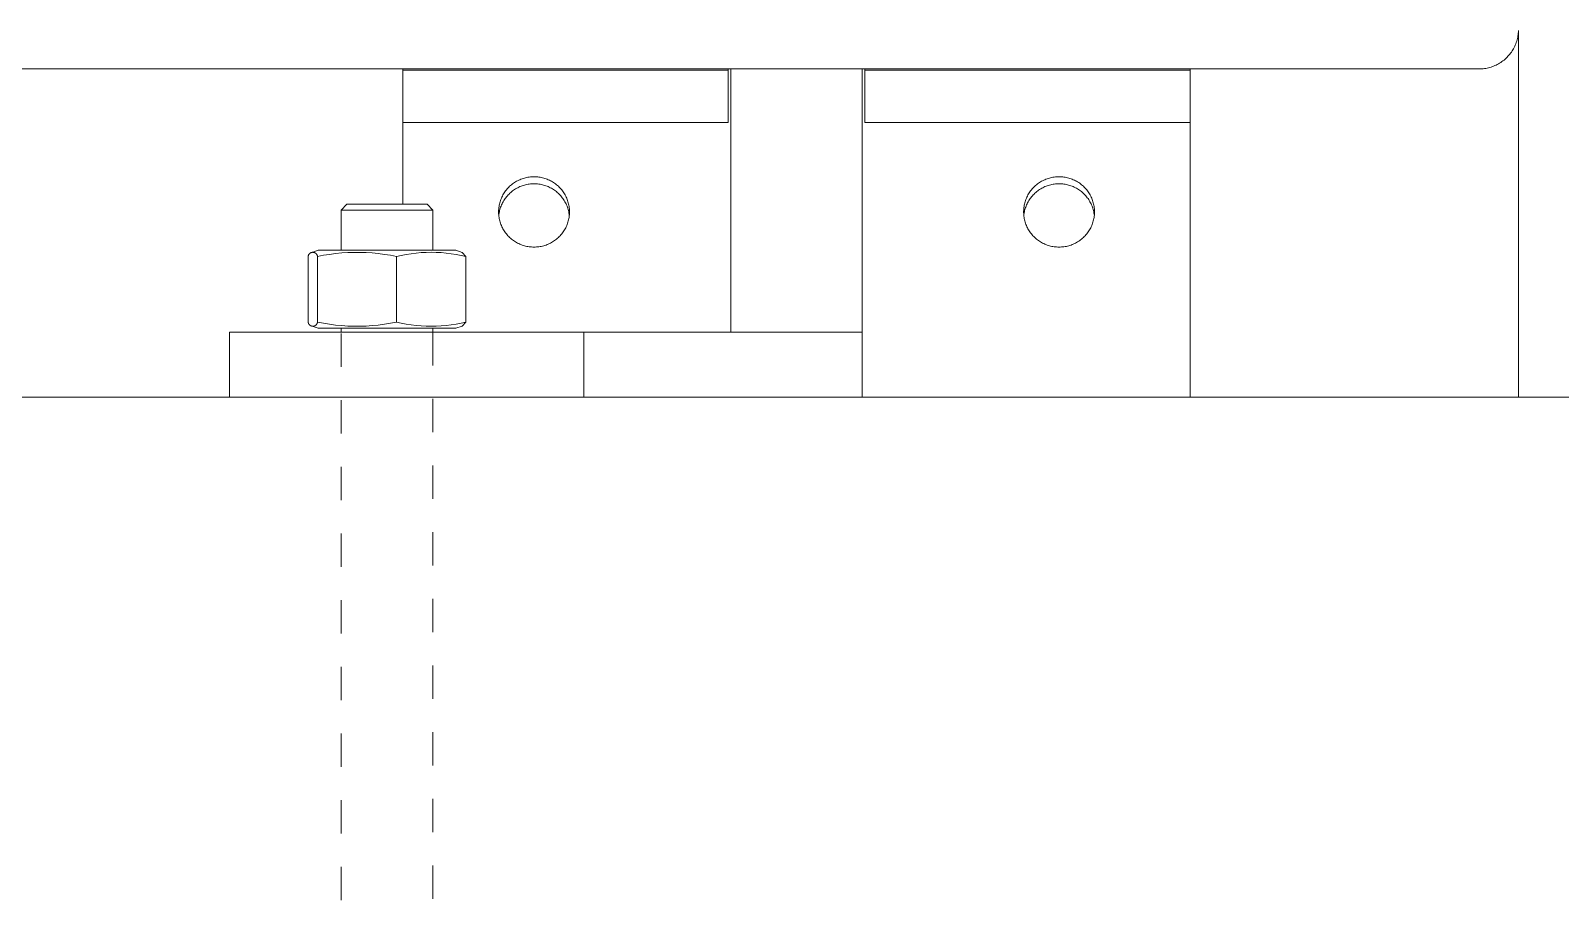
# Model space of a CAD drawing. Header units: inches. Extents: x -12 to 176, y -4 to 123.
# Drawn here: x 67.264 to 71.852, y 85.128 to 87.776 of the extents above; entities that cross this region are included whole.
import ezdxf

# ---------------------------------------------------------------- set-up
doc = ezdxf.new("R2010")
doc.units = ezdxf.units.IN
doc.linetypes.add('HIDDEN', pattern=[1.905, 1.27, -0.635])
doc.layers.add('ZANO_R', color=7, linetype='Continuous', lineweight=0)
doc.layers.add('ZANO_R_przerywana', color=250, linetype='HIDDEN', lineweight=0)

msp = doc.modelspace()

# ---------------------------------------------------------------- linework, layer by layer
at = {"layer": 'ZANO_R'}
for p, q in [((71.71841, 87.73635), (71.71688, 87.7326)), ((71.71981, 87.74015), (71.71841, 87.73635)), ((71.72108, 87.74401), (71.71981, 87.74015)), ((71.72221, 87.7479), (71.72108, 87.74401)), ((71.72321, 87.75182), (71.72221, 87.7479)), ((71.72408, 87.75578), (71.72321, 87.75182)), ((71.72481, 87.75977), (71.72408, 87.75578)), ((71.7254, 87.76378), (71.72481, 87.75977)), ((71.72585, 87.76781), (71.7254, 87.76378)), ((71.72617, 87.77185), (71.72585, 87.76781)), ((71.72635, 87.7759), (71.72617, 87.77185)), ((71.72635, 87.7759), (71.72639, 87.77279)), ((71.72639, 87.77279), (71.72639, 86.67624)), ((71.68622, 87.69027), (71.68313, 87.68765)), ((71.68922, 87.693), (71.68622, 87.69027)), ((71.69213, 87.69583), (71.68922, 87.693)), ((71.69493, 87.69876), (71.69213, 87.69583)), ((71.69763, 87.70178), (71.69493, 87.69876)), ((71.70023, 87.70489), (71.69763, 87.70178)), ((71.70272, 87.70809), (71.70023, 87.70489)), ((71.7051, 87.71137), (71.70272, 87.70809)), ((71.70736, 87.71473), (71.7051, 87.71137)), ((71.70951, 87.71817), (71.70736, 87.71473)), ((71.71154, 87.72168), (71.70951, 87.71817)), ((71.71344, 87.72526), (71.71154, 87.72168)), ((71.71523, 87.7289), (71.71344, 87.72526)), ((71.71688, 87.7326), (71.71523, 87.7289)), ((71.60828, 87.6609), (0.97829, 87.6609)), ((68.37993, 87.6609), (68.37993, 87.65768)), ((68.37993, 87.65768), (68.37993, 87.50034)), ((69.35631, 87.65768), (68.37993, 87.65768)), ((69.35631, 87.6609), (69.35631, 87.65768)), ((69.35631, 87.65768), (69.35631, 87.50034)), ((69.36418, 87.54515), (69.36418, 87.6609)), ((69.75788, 87.54515), (69.75788, 87.6609)), ((69.76576, 87.65768), (69.76576, 87.6609)), ((70.74213, 87.65768), (69.76576, 87.65768)), ((69.76576, 87.50034), (69.76576, 87.65768)), ((70.74213, 87.65768), (70.74213, 87.6609)), ((70.74213, 87.50034), (70.74213, 87.65768)), ((71.61233, 87.66097), (71.60828, 87.6609)), ((71.61638, 87.66118), (71.61233, 87.66097)), ((71.62042, 87.66153), (71.61638, 87.66118)), ((71.62444, 87.66201), (71.62042, 87.66153)), ((71.62845, 87.66264), (71.62444, 87.66201)), ((71.63243, 87.6634), (71.62845, 87.66264)), ((71.63638, 87.66429), (71.63243, 87.6634)), ((71.6403, 87.66533), (71.63638, 87.66429)), ((71.64418, 87.66649), (71.6403, 87.66533)), ((71.64802, 87.66779), (71.64418, 87.66649)), ((71.65181, 87.66922), (71.64802, 87.66779)), ((71.65556, 87.67078), (71.65181, 87.66922)), ((71.65924, 87.67246), (71.65556, 87.67078)), ((71.66287, 87.67428), (71.65924, 87.67246)), ((71.66643, 87.67621), (71.66287, 87.67428)), ((71.66992, 87.67827), (71.66643, 87.67621)), ((71.67334, 87.68044), (71.66992, 87.67827)), ((71.67669, 87.68273), (71.67334, 87.68044)), ((71.67995, 87.68514), (71.67669, 87.68273)), ((71.68313, 87.68765), (71.67995, 87.68514)), ((69.36418, 86.87097), (69.36418, 87.54515)), ((69.75788, 86.87097), (69.75788, 87.54515)), ((69.35631, 87.50034), (68.37993, 87.50034)), ((68.37993, 87.50034), (68.37993, 87.25483)), ((70.74213, 87.50034), (69.76576, 87.50034)), ((70.74213, 86.67624), (70.74213, 87.50034)), ((68.71483, 87.32002), (68.71793, 87.32198)), ((68.71793, 87.32198), (68.72108, 87.32382)), ((68.72108, 87.32382), (68.7243, 87.32556)), ((68.7243, 87.32556), (68.72758, 87.32718)), ((68.72758, 87.32718), (68.73091, 87.32869)), ((68.73091, 87.32869), (68.7343, 87.33008)), ((68.7343, 87.33008), (68.73772, 87.33136)), ((68.73772, 87.33136), (68.7412, 87.33251)), ((68.7412, 87.33251), (68.7447, 87.33354)), ((68.7447, 87.33354), (68.74825, 87.33445)), ((68.74825, 87.33445), (68.75182, 87.33524)), ((68.75182, 87.33524), (68.75542, 87.3359)), ((68.75542, 87.3359), (68.75903, 87.33644)), ((68.75903, 87.33644), (68.76267, 87.33685)), ((68.76267, 87.33685), (68.76632, 87.33714)), ((68.76632, 87.33714), (68.76997, 87.33729)), ((68.76997, 87.33729), (68.77363, 87.33732)), ((68.77363, 87.33732), (68.77729, 87.33729)), ((68.77729, 87.33729), (68.78094, 87.33714)), ((68.78094, 87.33714), (68.78459, 87.33685)), ((68.78459, 87.33685), (68.78822, 87.33644)), ((68.78822, 87.33644), (68.79184, 87.3359)), ((68.79184, 87.3359), (68.79544, 87.33524)), ((68.79544, 87.33524), (68.79901, 87.33445)), ((68.79901, 87.33445), (68.80255, 87.33354)), ((68.80255, 87.33354), (68.80606, 87.33251)), ((68.80606, 87.33251), (68.80953, 87.33136)), ((68.80953, 87.33136), (68.81296, 87.33008)), ((68.81296, 87.33008), (68.81634, 87.32869)), ((68.81634, 87.32869), (68.81968, 87.32718)), ((68.81968, 87.32718), (68.82295, 87.32556)), ((68.82295, 87.32556), (68.82617, 87.32382)), ((68.82617, 87.32382), (68.82933, 87.32198)), ((68.82933, 87.32198), (68.83242, 87.32002)), ((70.28964, 87.32002), (70.29273, 87.32198)), ((70.29273, 87.32198), (70.29589, 87.32382)), ((70.29589, 87.32382), (70.29911, 87.32556)), ((70.29911, 87.32556), (70.30238, 87.32718)), ((70.30238, 87.32718), (70.30572, 87.32869)), ((70.30572, 87.32869), (70.3091, 87.33008)), ((70.3091, 87.33008), (70.31253, 87.33136)), ((70.31253, 87.33136), (70.316, 87.33251)), ((70.316, 87.33251), (70.31951, 87.33354)), ((70.31951, 87.33354), (70.32305, 87.33445)), ((70.32305, 87.33445), (70.32662, 87.33524)), ((70.32662, 87.33524), (70.33022, 87.3359)), ((70.33022, 87.3359), (70.33384, 87.33644)), ((70.33384, 87.33644), (70.33747, 87.33685)), ((70.33747, 87.33685), (70.34112, 87.33714)), ((70.34112, 87.33714), (70.34478, 87.33729)), ((70.34478, 87.33729), (70.34843, 87.33732)), ((70.34843, 87.33732), (70.35209, 87.33729)), ((70.35209, 87.33729), (70.35574, 87.33714)), ((70.35574, 87.33714), (70.35939, 87.33685)), ((70.35939, 87.33685), (70.36303, 87.33644)), ((70.36303, 87.33644), (70.36664, 87.3359)), ((70.36664, 87.3359), (70.37024, 87.33524)), ((70.37024, 87.33524), (70.37381, 87.33445)), ((70.37381, 87.33445), (70.37736, 87.33354)), ((70.37736, 87.33354), (70.38087, 87.33251)), ((70.38087, 87.33251), (70.38434, 87.33136)), ((70.38434, 87.33136), (70.38777, 87.33008)), ((70.38777, 87.33008), (70.39115, 87.32869)), ((70.39115, 87.32869), (70.39448, 87.32718)), ((70.39448, 87.32718), (70.39776, 87.32556)), ((70.39776, 87.32556), (70.40098, 87.32382)), ((70.40098, 87.32382), (70.40414, 87.32198)), ((70.40414, 87.32198), (70.40723, 87.32002)), ((68.67562, 87.27293), (68.6771, 87.27627)), ((68.6771, 87.27627), (68.67869, 87.27956)), ((68.67869, 87.27956), (68.6804, 87.2828)), ((68.6804, 87.2828), (68.68222, 87.28597)), ((68.68222, 87.28597), (68.68415, 87.28908)), ((68.68415, 87.28908), (68.68618, 87.29212)), ((68.68618, 87.29212), (68.68832, 87.29508)), ((68.68832, 87.29508), (68.69057, 87.29797)), ((68.69123, 87.27753), (68.68898, 87.27469)), ((68.69057, 87.29797), (68.69291, 87.30078)), ((68.69357, 87.28029), (68.69123, 87.27753)), ((68.69291, 87.30078), (68.69534, 87.30351)), ((68.696, 87.28297), (68.69357, 87.28029)), ((68.69534, 87.30351), (68.69787, 87.30615)), ((68.69853, 87.28557), (68.696, 87.28297)), ((68.69787, 87.30615), (68.70049, 87.30871)), ((68.70114, 87.28808), (68.69853, 87.28557)), ((68.70049, 87.30871), (68.7032, 87.31117)), ((68.70384, 87.2905), (68.70114, 87.28808)), ((68.7032, 87.31117), (68.70599, 87.31353)), ((68.70661, 87.29282), (68.70384, 87.2905)), ((68.70599, 87.31353), (68.70886, 87.3158)), ((68.70947, 87.29505), (68.70661, 87.29282)), ((68.70886, 87.3158), (68.71181, 87.31796)), ((68.7124, 87.29718), (68.70947, 87.29505)), ((68.71181, 87.31796), (68.71483, 87.32002)), ((68.7154, 87.29921), (68.7124, 87.29718)), ((68.71847, 87.30113), (68.7154, 87.29921)), ((68.7216, 87.30295), (68.71847, 87.30113)), ((68.72479, 87.30466), (68.7216, 87.30295)), ((68.72804, 87.30626), (68.72479, 87.30466)), ((68.73134, 87.30775), (68.72804, 87.30626)), ((68.73469, 87.30913), (68.73134, 87.30775)), ((68.73809, 87.31039), (68.73469, 87.30913)), ((68.74152, 87.31153), (68.73809, 87.31039)), ((68.745, 87.31255), (68.74152, 87.31153)), ((68.7485, 87.31346), (68.745, 87.31255)), ((68.75204, 87.31424), (68.7485, 87.31346)), ((68.7556, 87.31491), (68.75204, 87.31424)), ((68.75918, 87.31545), (68.7556, 87.31491)), ((68.76278, 87.31587), (68.75918, 87.31545)), ((68.76639, 87.31616), (68.76278, 87.31587)), ((68.77001, 87.31633), (68.76639, 87.31616)), ((68.77363, 87.31638), (68.77001, 87.31633)), ((68.77725, 87.31633), (68.77363, 87.31638)), ((68.78087, 87.31616), (68.77725, 87.31633)), ((68.78448, 87.31587), (68.78087, 87.31616)), ((68.78807, 87.31545), (68.78448, 87.31587)), ((68.79166, 87.31491), (68.78807, 87.31545)), ((68.79522, 87.31424), (68.79166, 87.31491)), ((68.79875, 87.31346), (68.79522, 87.31424)), ((68.80226, 87.31255), (68.79875, 87.31346)), ((68.80573, 87.31153), (68.80226, 87.31255)), ((68.80917, 87.31039), (68.80573, 87.31153)), ((68.81256, 87.30913), (68.80917, 87.31039)), ((68.81592, 87.30775), (68.81256, 87.30913)), ((68.81922, 87.30626), (68.81592, 87.30775)), ((68.82247, 87.30466), (68.81922, 87.30626)), ((68.82566, 87.30295), (68.82247, 87.30466)), ((68.82879, 87.30113), (68.82566, 87.30295)), ((68.83186, 87.29921), (68.82879, 87.30113)), ((68.83486, 87.29718), (68.83186, 87.29921)), ((68.83242, 87.32002), (68.83544, 87.31796)), ((68.83779, 87.29505), (68.83486, 87.29718)), ((68.83544, 87.31796), (68.83839, 87.3158)), ((68.84064, 87.29282), (68.83779, 87.29505)), ((68.83839, 87.3158), (68.84126, 87.31353)), ((68.84342, 87.2905), (68.84064, 87.29282)), ((68.84126, 87.31353), (68.84405, 87.31117)), ((68.84612, 87.28808), (68.84342, 87.2905)), ((68.84405, 87.31117), (68.84676, 87.30871)), ((68.84873, 87.28557), (68.84612, 87.28808)), ((68.84676, 87.30871), (68.84938, 87.30615)), ((68.85125, 87.28297), (68.84873, 87.28557)), ((68.84938, 87.30615), (68.85191, 87.30351)), ((68.85369, 87.28029), (68.85125, 87.28297)), ((68.85191, 87.30351), (68.85435, 87.30078)), ((68.85603, 87.27753), (68.85369, 87.28029)), ((68.85435, 87.30078), (68.85669, 87.29797)), ((68.85827, 87.27469), (68.85603, 87.27753)), ((68.85669, 87.29797), (68.85893, 87.29508)), ((68.85893, 87.29508), (68.86107, 87.29212)), ((68.86107, 87.29212), (68.86311, 87.28908)), ((68.86311, 87.28908), (68.86504, 87.28597)), ((68.86504, 87.28597), (68.86686, 87.2828)), ((68.86686, 87.2828), (68.86856, 87.27956)), ((68.86856, 87.27956), (68.87016, 87.27627)), ((68.87016, 87.27627), (68.87164, 87.27293)), ((70.25042, 87.27293), (70.2519, 87.27627)), ((70.2519, 87.27627), (70.2535, 87.27956)), ((70.2535, 87.27956), (70.2552, 87.2828)), ((70.2552, 87.2828), (70.25702, 87.28597)), ((70.25702, 87.28597), (70.25895, 87.28908)), ((70.25895, 87.28908), (70.26099, 87.29212)), ((70.26099, 87.29212), (70.26313, 87.29508)), ((70.26313, 87.29508), (70.26537, 87.29797)), ((70.26603, 87.27753), (70.26379, 87.27469)), ((70.26537, 87.29797), (70.26771, 87.30078)), ((70.26837, 87.28029), (70.26603, 87.27753)), ((70.26771, 87.30078), (70.27015, 87.30351)), ((70.27081, 87.28297), (70.26837, 87.28029)), ((70.27015, 87.30351), (70.27268, 87.30615)), ((70.27333, 87.28557), (70.27081, 87.28297)), ((70.27268, 87.30615), (70.2753, 87.30871)), ((70.27594, 87.28808), (70.27333, 87.28557)), ((70.2753, 87.30871), (70.27801, 87.31117)), ((70.27864, 87.2905), (70.27594, 87.28808)), ((70.27801, 87.31117), (70.2808, 87.31353)), ((70.28142, 87.29282), (70.27864, 87.2905)), ((70.2808, 87.31353), (70.28367, 87.3158)), ((70.28427, 87.29505), (70.28142, 87.29282)), ((70.28367, 87.3158), (70.28662, 87.31796)), ((70.2872, 87.29718), (70.28427, 87.29505)), ((70.28662, 87.31796), (70.28964, 87.32002)), ((70.2902, 87.29921), (70.2872, 87.29718)), ((70.29327, 87.30113), (70.2902, 87.29921)), ((70.2964, 87.30295), (70.29327, 87.30113)), ((70.29959, 87.30466), (70.2964, 87.30295)), ((70.30284, 87.30626), (70.29959, 87.30466)), ((70.30615, 87.30775), (70.30284, 87.30626)), ((70.3095, 87.30913), (70.30615, 87.30775)), ((70.31289, 87.31039), (70.3095, 87.30913)), ((70.31633, 87.31153), (70.31289, 87.31039)), ((70.3198, 87.31255), (70.31633, 87.31153)), ((70.32331, 87.31346), (70.3198, 87.31255)), ((70.32685, 87.31424), (70.32331, 87.31346)), ((70.33041, 87.31491), (70.32685, 87.31424)), ((70.33399, 87.31545), (70.33041, 87.31491)), ((70.33758, 87.31587), (70.33399, 87.31545)), ((70.34119, 87.31616), (70.33758, 87.31587)), ((70.34481, 87.31633), (70.34119, 87.31616)), ((70.34843, 87.31638), (70.34481, 87.31633)), ((70.35205, 87.31633), (70.34843, 87.31638)), ((70.35567, 87.31616), (70.35205, 87.31633)), ((70.35928, 87.31587), (70.35567, 87.31616)), ((70.36288, 87.31545), (70.35928, 87.31587)), ((70.36646, 87.31491), (70.36288, 87.31545)), ((70.37002, 87.31424), (70.36646, 87.31491)), ((70.37356, 87.31346), (70.37002, 87.31424)), ((70.37706, 87.31255), (70.37356, 87.31346)), ((70.38054, 87.31153), (70.37706, 87.31255)), ((70.38397, 87.31039), (70.38054, 87.31153)), ((70.38737, 87.30913), (70.38397, 87.31039)), ((70.39072, 87.30775), (70.38737, 87.30913)), ((70.39402, 87.30626), (70.39072, 87.30775)), ((70.39727, 87.30466), (70.39402, 87.30626)), ((70.40046, 87.30295), (70.39727, 87.30466)), ((70.40359, 87.30113), (70.40046, 87.30295)), ((70.40666, 87.29921), (70.40359, 87.30113)), ((70.40966, 87.29718), (70.40666, 87.29921)), ((70.40723, 87.32002), (70.41025, 87.31796)), ((70.41259, 87.29505), (70.40966, 87.29718)), ((70.41025, 87.31796), (70.4132, 87.3158)), ((70.41545, 87.29282), (70.41259, 87.29505)), ((70.4132, 87.3158), (70.41607, 87.31353)), ((70.41822, 87.2905), (70.41545, 87.29282)), ((70.41607, 87.31353), (70.41886, 87.31117)), ((70.42092, 87.28808), (70.41822, 87.2905)), ((70.41886, 87.31117), (70.42157, 87.30871)), ((70.42353, 87.28557), (70.42092, 87.28808)), ((70.42157, 87.30871), (70.42419, 87.30615)), ((70.42606, 87.28297), (70.42353, 87.28557)), ((70.42419, 87.30615), (70.42672, 87.30351)), ((70.42849, 87.28029), (70.42606, 87.28297)), ((70.42672, 87.30351), (70.42915, 87.30078)), ((70.43083, 87.27753), (70.42849, 87.28029)), ((70.42915, 87.30078), (70.43149, 87.29797)), ((70.43308, 87.27469), (70.43083, 87.27753)), ((70.43149, 87.29797), (70.43374, 87.29508)), ((70.43374, 87.29508), (70.43588, 87.29212)), ((70.43588, 87.29212), (70.43791, 87.28908)), ((70.43791, 87.28908), (70.43984, 87.28597)), ((70.43984, 87.28597), (70.44166, 87.2828)), ((70.44166, 87.2828), (70.44337, 87.27956)), ((70.44337, 87.27956), (70.44496, 87.27627)), ((70.44496, 87.27627), (70.44645, 87.27293)), ((68.19489, 87.23761), (68.21211, 87.25483)), ((68.19489, 87.11703), (68.19489, 87.2376)), ((68.45881, 87.2376), (68.1949, 87.2376)), ((68.2122, 87.25483), (68.21211, 87.25483)), ((68.21211, 87.25483), (68.21211, 87.25483)), ((68.21211, 87.25483), (68.44304, 87.25483)), ((68.44304, 87.25483), (68.45317, 87.25483)), ((68.45325, 87.25483), (68.47047, 87.23761)), ((68.46751, 87.2376), (68.45881, 87.2376)), ((68.4698, 87.2376), (68.46751, 87.2376)), ((68.47035, 87.2376), (68.4698, 87.2376)), ((68.47046, 87.2376), (68.47035, 87.2376)), ((68.47048, 87.2376), (68.47046, 87.2376)), ((68.47047, 87.2376), (68.47048, 87.2376)), ((68.47048, 87.2376), (68.47048, 87.2376)), ((68.47048, 87.2376), (68.47048, 87.2376)), ((68.47048, 87.2376), (68.47048, 87.11703)), ((68.66734, 87.2338), (68.66747, 87.23745)), ((68.66734, 87.23014), (68.66734, 87.2338)), ((68.66747, 87.22648), (68.66734, 87.23014)), ((68.66747, 87.23745), (68.66773, 87.2411)), ((68.66773, 87.2411), (68.66811, 87.24474)), ((68.66811, 87.24474), (68.66861, 87.24836)), ((68.66861, 87.24836), (68.66924, 87.25197)), ((68.66954, 87.23223), (68.66886, 87.22867)), ((68.66924, 87.25197), (68.67, 87.25554)), ((68.67035, 87.23576), (68.66954, 87.23223)), ((68.67, 87.25554), (68.67088, 87.25909)), ((68.67127, 87.23926), (68.67035, 87.23576)), ((68.67088, 87.25909), (68.67188, 87.26261)), ((68.67232, 87.24273), (68.67127, 87.23926)), ((68.67188, 87.26261), (68.67301, 87.26609)), ((68.67348, 87.24616), (68.67232, 87.24273)), ((68.67301, 87.26609), (68.67425, 87.26953)), ((68.67476, 87.24955), (68.67348, 87.24616)), ((68.67425, 87.26953), (68.67562, 87.27293)), ((68.67615, 87.25289), (68.67476, 87.24955)), ((68.67766, 87.25618), (68.67615, 87.25289)), ((68.67928, 87.25942), (68.67766, 87.25618)), ((68.68101, 87.2626), (68.67928, 87.25942)), ((68.68285, 87.26572), (68.68101, 87.2626)), ((68.68479, 87.26878), (68.68285, 87.26572)), ((68.68684, 87.27177), (68.68479, 87.26878)), ((68.68898, 87.27469), (68.68684, 87.27177)), ((68.86042, 87.27177), (68.85827, 87.27469)), ((68.86247, 87.26878), (68.86042, 87.27177)), ((68.86441, 87.26572), (68.86247, 87.26878)), ((68.86625, 87.2626), (68.86441, 87.26572)), ((68.86797, 87.25942), (68.86625, 87.2626)), ((68.86959, 87.25618), (68.86797, 87.25942)), ((68.8711, 87.25289), (68.86959, 87.25618)), ((68.8725, 87.24955), (68.8711, 87.25289)), ((68.87164, 87.27293), (68.873, 87.26953)), ((68.87378, 87.24616), (68.8725, 87.24955)), ((68.873, 87.26953), (68.87425, 87.26609)), ((68.87494, 87.24273), (68.87378, 87.24616)), ((68.87425, 87.26609), (68.87537, 87.26261)), ((68.87598, 87.23926), (68.87494, 87.24273)), ((68.87537, 87.26261), (68.87638, 87.25909)), ((68.87691, 87.23576), (68.87598, 87.23926)), ((68.87638, 87.25909), (68.87726, 87.25554)), ((68.87771, 87.23223), (68.87691, 87.23576)), ((68.87726, 87.25554), (68.87801, 87.25197)), ((68.8784, 87.22867), (68.87771, 87.23223)), ((68.87801, 87.25197), (68.87864, 87.24836)), ((68.87864, 87.24836), (68.87915, 87.24474)), ((68.87915, 87.24474), (68.87953, 87.2411)), ((68.87953, 87.2411), (68.87978, 87.23745)), ((68.87978, 87.23745), (68.87991, 87.2338)), ((68.87991, 87.23014), (68.87978, 87.22648)), ((68.87991, 87.2338), (68.87991, 87.23014)), ((70.24215, 87.2338), (70.24228, 87.23745)), ((70.24215, 87.23014), (70.24215, 87.2338)), ((70.24228, 87.22648), (70.24215, 87.23014)), ((70.24228, 87.23745), (70.24253, 87.2411)), ((70.24253, 87.2411), (70.24291, 87.24474)), ((70.24291, 87.24474), (70.24342, 87.24836)), ((70.24342, 87.24836), (70.24405, 87.25197)), ((70.24435, 87.23223), (70.24366, 87.22867)), ((70.24405, 87.25197), (70.2448, 87.25554)), ((70.24515, 87.23576), (70.24435, 87.23223)), ((70.2448, 87.25554), (70.24569, 87.25909)), ((70.24608, 87.23926), (70.24515, 87.23576)), ((70.24569, 87.25909), (70.24669, 87.26261)), ((70.24712, 87.24273), (70.24608, 87.23926)), ((70.24669, 87.26261), (70.24781, 87.26609)), ((70.24829, 87.24616), (70.24712, 87.24273)), ((70.24781, 87.26609), (70.24906, 87.26953)), ((70.24956, 87.24955), (70.24829, 87.24616)), ((70.24906, 87.26953), (70.25042, 87.27293)), ((70.25096, 87.25289), (70.24956, 87.24955)), ((70.25247, 87.25618), (70.25096, 87.25289)), ((70.25409, 87.25942), (70.25247, 87.25618)), ((70.25582, 87.2626), (70.25409, 87.25942)), ((70.25765, 87.26572), (70.25582, 87.2626)), ((70.2596, 87.26878), (70.25765, 87.26572)), ((70.26164, 87.27177), (70.2596, 87.26878)), ((70.26379, 87.27469), (70.26164, 87.27177)), ((70.43522, 87.27177), (70.43308, 87.27469)), ((70.43727, 87.26878), (70.43522, 87.27177)), ((70.43921, 87.26572), (70.43727, 87.26878)), ((70.44105, 87.2626), (70.43921, 87.26572)), ((70.44278, 87.25942), (70.44105, 87.2626)), ((70.4444, 87.25618), (70.44278, 87.25942)), ((70.44591, 87.25289), (70.4444, 87.25618)), ((70.4473, 87.24955), (70.44591, 87.25289)), ((70.44645, 87.27293), (70.44781, 87.26953)), ((70.44858, 87.24616), (70.4473, 87.24955)), ((70.44781, 87.26953), (70.44905, 87.26609)), ((70.44974, 87.24273), (70.44858, 87.24616)), ((70.44905, 87.26609), (70.45018, 87.26261)), ((70.45079, 87.23926), (70.44974, 87.24273)), ((70.45018, 87.26261), (70.45118, 87.25909)), ((70.45171, 87.23576), (70.45079, 87.23926)), ((70.45118, 87.25909), (70.45206, 87.25554)), ((70.45252, 87.23223), (70.45171, 87.23576)), ((70.45206, 87.25554), (70.45282, 87.25197)), ((70.4532, 87.22867), (70.45252, 87.23223)), ((70.45282, 87.25197), (70.45345, 87.24836)), ((70.45345, 87.24836), (70.45396, 87.24474)), ((70.45396, 87.24474), (70.45434, 87.2411)), ((70.45434, 87.2411), (70.45459, 87.23745)), ((70.45459, 87.23745), (70.45472, 87.2338)), ((70.45472, 87.23014), (70.45459, 87.22648)), ((70.45472, 87.2338), (70.45472, 87.23014)), ((68.66773, 87.22284), (68.66747, 87.22648)), ((68.66811, 87.2192), (68.66773, 87.22284)), ((68.66829, 87.22509), (68.66786, 87.2215)), ((68.66861, 87.21557), (68.66811, 87.2192)), ((68.66886, 87.22867), (68.66829, 87.22509)), ((68.66924, 87.21197), (68.66861, 87.21557)), ((68.67, 87.20839), (68.66924, 87.21197)), ((68.67088, 87.20484), (68.67, 87.20839)), ((68.67188, 87.20133), (68.67088, 87.20484)), ((68.67301, 87.19784), (68.67188, 87.20133)), ((68.67425, 87.1944), (68.67301, 87.19784)), ((68.67562, 87.19101), (68.67425, 87.1944)), ((68.6771, 87.18767), (68.67562, 87.19101)), ((68.67869, 87.18437), (68.6771, 87.18767)), ((68.6804, 87.18114), (68.67869, 87.18437)), ((68.86856, 87.18437), (68.86686, 87.18114)), ((68.87016, 87.18767), (68.86856, 87.18437)), ((68.87164, 87.19101), (68.87016, 87.18767)), ((68.873, 87.1944), (68.87164, 87.19101)), ((68.87425, 87.19784), (68.873, 87.1944)), ((68.87537, 87.20133), (68.87425, 87.19784)), ((68.87638, 87.20484), (68.87537, 87.20133)), ((68.87726, 87.20839), (68.87638, 87.20484)), ((68.87801, 87.21197), (68.87726, 87.20839)), ((68.87864, 87.21557), (68.87801, 87.21197)), ((68.87896, 87.22509), (68.8784, 87.22867)), ((68.87915, 87.2192), (68.87864, 87.21557)), ((68.8794, 87.2215), (68.87896, 87.22509)), ((68.87953, 87.22284), (68.87915, 87.2192)), ((68.87978, 87.22648), (68.87953, 87.22284)), ((70.24253, 87.22284), (70.24228, 87.22648)), ((70.24291, 87.2192), (70.24253, 87.22284)), ((70.2431, 87.22509), (70.24266, 87.2215)), ((70.24342, 87.21557), (70.24291, 87.2192)), ((70.24366, 87.22867), (70.2431, 87.22509)), ((70.24405, 87.21197), (70.24342, 87.21557)), ((70.2448, 87.20839), (70.24405, 87.21197)), ((70.24569, 87.20484), (70.2448, 87.20839)), ((70.24669, 87.20133), (70.24569, 87.20484)), ((70.24781, 87.19784), (70.24669, 87.20133)), ((70.24906, 87.1944), (70.24781, 87.19784)), ((70.25042, 87.19101), (70.24906, 87.1944)), ((70.2519, 87.18767), (70.25042, 87.19101)), ((70.2535, 87.18437), (70.2519, 87.18767)), ((70.2552, 87.18114), (70.2535, 87.18437)), ((70.44337, 87.18437), (70.44166, 87.18114)), ((70.44496, 87.18767), (70.44337, 87.18437)), ((70.44645, 87.19101), (70.44496, 87.18767)), ((70.44781, 87.1944), (70.44645, 87.19101)), ((70.44905, 87.19784), (70.44781, 87.1944)), ((70.45018, 87.20133), (70.44905, 87.19784)), ((70.45118, 87.20484), (70.45018, 87.20133)), ((70.45206, 87.20839), (70.45118, 87.20484)), ((70.45282, 87.21197), (70.45206, 87.20839)), ((70.45345, 87.21557), (70.45282, 87.21197)), ((70.45377, 87.22509), (70.4532, 87.22867)), ((70.45396, 87.2192), (70.45345, 87.21557)), ((70.45421, 87.2215), (70.45377, 87.22509)), ((70.45434, 87.22284), (70.45396, 87.2192)), ((70.45459, 87.22648), (70.45434, 87.22284)), ((68.68222, 87.17797), (68.6804, 87.18114)), ((68.68415, 87.17486), (68.68222, 87.17797)), ((68.68618, 87.17182), (68.68415, 87.17486)), ((68.68832, 87.16885), (68.68618, 87.17182)), ((68.69057, 87.16596), (68.68832, 87.16885)), ((68.69291, 87.16315), (68.69057, 87.16596)), ((68.69534, 87.16042), (68.69291, 87.16315)), ((68.69787, 87.15778), (68.69534, 87.16042)), ((68.70049, 87.15523), (68.69787, 87.15778)), ((68.7032, 87.15277), (68.70049, 87.15523)), ((68.70599, 87.15041), (68.7032, 87.15277)), ((68.70886, 87.14814), (68.70599, 87.15041)), ((68.71181, 87.14598), (68.70886, 87.14814)), ((68.71483, 87.14391), (68.71181, 87.14598)), ((68.71793, 87.14196), (68.71483, 87.14391)), ((68.72108, 87.14011), (68.71793, 87.14196)), ((68.7243, 87.13838), (68.72108, 87.14011)), ((68.72758, 87.13675), (68.7243, 87.13838)), ((68.82295, 87.13838), (68.81968, 87.13675)), ((68.82617, 87.14011), (68.82295, 87.13838)), ((68.82933, 87.14196), (68.82617, 87.14011)), ((68.83242, 87.14391), (68.82933, 87.14196)), ((68.83544, 87.14598), (68.83242, 87.14391)), ((68.83839, 87.14814), (68.83544, 87.14598)), ((68.84126, 87.15041), (68.83839, 87.14814)), ((68.84405, 87.15277), (68.84126, 87.15041)), ((68.84676, 87.15523), (68.84405, 87.15277)), ((68.84938, 87.15778), (68.84676, 87.15523)), ((68.85191, 87.16042), (68.84938, 87.15778)), ((68.85435, 87.16315), (68.85191, 87.16042)), ((68.85669, 87.16596), (68.85435, 87.16315)), ((68.85893, 87.16885), (68.85669, 87.16596)), ((68.86107, 87.17182), (68.85893, 87.16885)), ((68.86311, 87.17486), (68.86107, 87.17182)), ((68.86504, 87.17797), (68.86311, 87.17486)), ((68.86686, 87.18114), (68.86504, 87.17797)), ((70.25702, 87.17797), (70.2552, 87.18114)), ((70.25895, 87.17486), (70.25702, 87.17797)), ((70.26099, 87.17182), (70.25895, 87.17486)), ((70.26313, 87.16885), (70.26099, 87.17182)), ((70.26537, 87.16596), (70.26313, 87.16885)), ((70.26771, 87.16315), (70.26537, 87.16596)), ((70.27015, 87.16042), (70.26771, 87.16315)), ((70.27268, 87.15778), (70.27015, 87.16042)), ((70.2753, 87.15523), (70.27268, 87.15778)), ((70.27801, 87.15277), (70.2753, 87.15523)), ((70.2808, 87.15041), (70.27801, 87.15277)), ((70.28367, 87.14814), (70.2808, 87.15041)), ((70.28662, 87.14598), (70.28367, 87.14814)), ((70.28964, 87.14391), (70.28662, 87.14598)), ((70.29273, 87.14196), (70.28964, 87.14391)), ((70.29589, 87.14011), (70.29273, 87.14196)), ((70.29911, 87.13838), (70.29589, 87.14011)), ((70.30238, 87.13675), (70.29911, 87.13838)), ((70.39776, 87.13838), (70.39448, 87.13675)), ((70.40098, 87.14011), (70.39776, 87.13838)), ((70.40414, 87.14196), (70.40098, 87.14011)), ((70.40723, 87.14391), (70.40414, 87.14196)), ((70.41025, 87.14598), (70.40723, 87.14391)), ((70.4132, 87.14814), (70.41025, 87.14598)), ((70.41607, 87.15041), (70.4132, 87.14814)), ((70.41886, 87.15277), (70.41607, 87.15041)), ((70.42157, 87.15523), (70.41886, 87.15277)), ((70.42419, 87.15778), (70.42157, 87.15523)), ((70.42672, 87.16042), (70.42419, 87.15778)), ((70.42915, 87.16315), (70.42672, 87.16042)), ((70.43149, 87.16596), (70.42915, 87.16315)), ((70.43374, 87.16885), (70.43149, 87.16596)), ((70.43588, 87.17182), (70.43374, 87.16885)), ((70.43791, 87.17486), (70.43588, 87.17182)), ((70.43984, 87.17797), (70.43791, 87.17486)), ((70.44166, 87.18114), (70.43984, 87.17797)), ((68.09608, 87.09864), (68.09602, 87.09816)), ((68.09602, 86.90166), (68.09602, 87.09816)), ((68.09616, 87.09913), (68.09608, 87.09864)), ((68.09626, 87.09961), (68.09616, 87.09913)), ((68.09637, 87.10009), (68.09626, 87.09961)), ((68.0965, 87.10057), (68.09637, 87.10009)), ((68.09665, 87.10104), (68.0965, 87.10057)), ((68.09681, 87.1015), (68.09665, 87.10104)), ((68.09699, 87.10196), (68.09681, 87.1015)), ((68.09718, 87.10242), (68.09699, 87.10196)), ((68.09739, 87.10286), (68.09718, 87.10242)), ((68.09762, 87.1033), (68.09739, 87.10286)), ((68.09786, 87.10373), (68.09762, 87.1033)), ((68.09811, 87.10415), (68.09786, 87.10373)), ((68.09838, 87.10456), (68.09811, 87.10415)), ((68.09867, 87.10496), (68.09838, 87.10456)), ((68.09896, 87.10536), (68.09867, 87.10496)), ((68.09928, 87.10574), (68.09896, 87.10536)), ((68.0996, 87.10611), (68.09928, 87.10574)), ((68.09994, 87.10647), (68.0996, 87.10611)), ((68.10029, 87.10682), (68.09994, 87.10647)), ((68.10065, 87.10715), (68.10029, 87.10682)), ((68.10102, 87.10747), (68.10065, 87.10715)), ((68.1014, 87.10778), (68.10102, 87.10747)), ((68.1018, 87.10808), (68.1014, 87.10778)), ((68.1022, 87.10836), (68.1018, 87.10808)), ((68.10262, 87.10863), (68.1022, 87.10836)), ((68.10304, 87.10888), (68.10262, 87.10863)), ((68.10347, 87.10912), (68.10304, 87.10888)), ((68.10391, 87.10934), (68.10347, 87.10912)), ((68.10436, 87.10955), (68.10391, 87.10934)), ((68.10481, 87.10974), (68.10436, 87.10955)), ((68.10527, 87.10992), (68.10481, 87.10974)), ((68.10574, 87.11008), (68.10527, 87.10992)), ((68.10621, 87.11022), (68.10574, 87.11008)), ((68.10668, 87.11035), (68.10621, 87.11022)), ((68.10716, 87.11046), (68.10668, 87.11035)), ((68.10765, 87.11055), (68.10716, 87.11046)), ((68.10813, 87.11063), (68.10765, 87.11055)), ((68.10862, 87.11069), (68.10813, 87.11063)), ((68.10832, 87.1106), (68.12599, 87.11703)), ((68.10911, 87.11073), (68.10862, 87.11069)), ((68.1096, 87.11076), (68.10911, 87.11073)), ((68.1101, 87.11076), (68.1096, 87.11076)), ((68.11059, 87.11076), (68.1101, 87.11076)), ((68.11108, 87.11073), (68.11059, 87.11076)), ((68.11157, 87.11069), (68.11108, 87.11073)), ((68.11206, 87.11063), (68.11157, 87.11069)), ((68.11255, 87.11055), (68.11206, 87.11063)), ((68.11303, 87.11046), (68.11255, 87.11055)), ((68.11351, 87.11035), (68.11303, 87.11046)), ((68.11399, 87.11022), (68.11351, 87.11035)), ((68.11446, 87.11008), (68.11399, 87.11022)), ((68.11492, 87.10992), (68.11446, 87.11008)), ((68.11538, 87.10974), (68.11492, 87.10992)), ((68.11584, 87.10955), (68.11538, 87.10974)), ((68.11628, 87.10934), (68.11584, 87.10955)), ((68.11672, 87.10912), (68.11628, 87.10934)), ((68.11715, 87.10888), (68.11672, 87.10912)), ((68.11758, 87.10863), (68.11715, 87.10888)), ((68.11799, 87.10836), (68.11758, 87.10863)), ((68.1184, 87.10808), (68.11799, 87.10836)), ((68.11879, 87.10778), (68.1184, 87.10808)), ((68.11917, 87.10747), (68.11879, 87.10778)), ((68.11955, 87.10715), (68.11917, 87.10747)), ((68.11991, 87.10682), (68.11955, 87.10715)), ((68.12026, 87.10647), (68.11991, 87.10682)), ((68.12059, 87.10611), (68.12026, 87.10647)), ((68.12092, 87.10574), (68.12059, 87.10611)), ((68.12123, 87.10536), (68.12092, 87.10574)), ((68.12153, 87.10496), (68.12123, 87.10536)), ((68.12181, 87.10456), (68.12153, 87.10496)), ((68.12208, 87.10415), (68.12181, 87.10456)), ((68.12234, 87.10373), (68.12208, 87.10415)), ((68.12258, 87.1033), (68.12234, 87.10373)), ((68.1228, 87.10286), (68.12258, 87.1033)), ((68.12301, 87.10242), (68.1228, 87.10286)), ((68.12321, 87.10196), (68.12301, 87.10242)), ((68.12338, 87.1015), (68.12321, 87.10196)), ((68.12355, 87.10104), (68.12338, 87.1015)), ((68.12369, 87.10057), (68.12355, 87.10104)), ((68.12382, 87.10009), (68.12369, 87.10057)), ((68.12394, 87.09961), (68.12382, 87.10009)), ((68.12403, 87.09913), (68.12394, 87.09961)), ((68.12411, 87.09864), (68.12403, 87.09913)), ((68.12417, 87.09816), (68.12411, 87.09864)), ((68.14216, 87.10173), (68.12417, 87.09816)), ((68.12417, 87.09816), (68.12417, 86.90166)), ((68.12601, 87.11703), (68.52187, 87.11703)), ((68.16026, 87.10471), (68.14216, 87.10173)), ((68.17845, 87.1071), (68.16026, 87.10471)), ((68.1967, 87.10889), (68.17845, 87.1071)), ((68.215, 87.11009), (68.1967, 87.10889)), ((68.23333, 87.11069), (68.215, 87.11009)), ((68.25168, 87.11069), (68.23333, 87.11069)), ((68.27001, 87.11009), (68.25168, 87.11069)), ((68.28831, 87.10889), (68.27001, 87.11009)), ((68.30656, 87.1071), (68.28831, 87.10889)), ((68.32475, 87.10471), (68.30656, 87.1071)), ((68.34285, 87.10173), (68.32475, 87.10471)), ((68.36084, 87.09816), (68.34285, 87.10173)), ((68.3755, 87.10149), (68.36084, 87.09816)), ((68.36084, 86.90166), (68.36084, 87.09816)), ((68.39027, 87.10432), (68.3755, 87.10149)), ((68.40513, 87.10663), (68.39027, 87.10432)), ((68.42006, 87.10844), (68.40513, 87.10663)), ((68.43504, 87.10973), (68.42006, 87.10844)), ((68.45006, 87.11051), (68.43504, 87.10973)), ((68.46509, 87.11076), (68.45006, 87.11051)), ((68.48013, 87.11051), (68.46509, 87.11076)), ((68.49514, 87.10973), (68.48013, 87.11051)), ((68.51013, 87.10844), (68.49514, 87.10973)), ((68.52505, 87.10663), (68.51013, 87.10844)), ((68.52187, 87.11703), (68.53936, 87.11703)), ((68.53991, 87.10432), (68.52505, 87.10663)), ((68.53938, 87.11703), (68.55791, 87.11029)), ((68.55468, 87.10149), (68.53991, 87.10432)), ((68.56935, 87.09816), (68.55468, 87.10149)), ((68.55791, 87.11028), (68.56935, 87.09816)), ((68.56935, 87.09816), (68.56935, 86.90166)), ((68.73091, 87.13525), (68.72758, 87.13675)), ((68.7343, 87.13385), (68.73091, 87.13525)), ((68.73772, 87.13258), (68.7343, 87.13385)), ((68.7412, 87.13143), (68.73772, 87.13258)), ((68.7447, 87.13039), (68.7412, 87.13143)), ((68.74825, 87.12948), (68.7447, 87.13039)), ((68.75182, 87.1287), (68.74825, 87.12948)), ((68.75542, 87.12803), (68.75182, 87.1287)), ((68.75903, 87.1275), (68.75542, 87.12803)), ((68.76267, 87.12709), (68.75903, 87.1275)), ((68.76632, 87.1268), (68.76267, 87.12709)), ((68.76997, 87.12664), (68.76632, 87.1268)), ((68.77363, 87.12661), (68.76997, 87.12664)), ((68.77729, 87.12664), (68.77363, 87.12661)), ((68.78094, 87.1268), (68.77729, 87.12664)), ((68.78459, 87.12709), (68.78094, 87.1268)), ((68.78822, 87.1275), (68.78459, 87.12709)), ((68.79184, 87.12803), (68.78822, 87.1275)), ((68.79544, 87.1287), (68.79184, 87.12803)), ((68.79901, 87.12948), (68.79544, 87.1287)), ((68.80255, 87.13039), (68.79901, 87.12948)), ((68.80606, 87.13143), (68.80255, 87.13039)), ((68.80953, 87.13258), (68.80606, 87.13143)), ((68.81296, 87.13385), (68.80953, 87.13258)), ((68.81634, 87.13525), (68.81296, 87.13385)), ((68.81968, 87.13675), (68.81634, 87.13525)), ((70.30572, 87.13525), (70.30238, 87.13675)), ((70.3091, 87.13385), (70.30572, 87.13525)), ((70.31253, 87.13258), (70.3091, 87.13385)), ((70.316, 87.13143), (70.31253, 87.13258)), ((70.31951, 87.13039), (70.316, 87.13143)), ((70.32305, 87.12948), (70.31951, 87.13039)), ((70.32662, 87.1287), (70.32305, 87.12948)), ((70.33022, 87.12803), (70.32662, 87.1287)), ((70.33384, 87.1275), (70.33022, 87.12803)), ((70.33747, 87.12709), (70.33384, 87.1275)), ((70.34112, 87.1268), (70.33747, 87.12709)), ((70.34478, 87.12664), (70.34112, 87.1268)), ((70.34843, 87.12661), (70.34478, 87.12664)), ((70.35209, 87.12664), (70.34843, 87.12661)), ((70.35574, 87.1268), (70.35209, 87.12664)), ((70.35939, 87.12709), (70.35574, 87.1268)), ((70.36303, 87.1275), (70.35939, 87.12709)), ((70.36664, 87.12803), (70.36303, 87.1275)), ((70.37024, 87.1287), (70.36664, 87.12803)), ((70.37381, 87.12948), (70.37024, 87.1287)), ((70.37736, 87.13039), (70.37381, 87.12948)), ((70.38087, 87.13143), (70.37736, 87.13039)), ((70.38434, 87.13258), (70.38087, 87.13143)), ((70.38777, 87.13385), (70.38434, 87.13258)), ((70.39115, 87.13525), (70.38777, 87.13385)), ((70.39448, 87.13675), (70.39115, 87.13525)), ((67.86024, 86.87097), (67.86024, 86.67624)), ((67.86024, 86.87097), (68.05709, 86.87097)), ((68.05709, 86.87097), (68.92323, 86.87097)), ((68.09602, 86.90166), (68.09608, 86.90117)), ((68.09608, 86.90117), (68.09616, 86.90068)), ((68.09616, 86.90068), (68.09626, 86.9002)), ((68.09626, 86.9002), (68.09637, 86.89972)), ((68.09637, 86.89972), (68.0965, 86.89925)), ((68.0965, 86.89925), (68.09665, 86.89878)), ((68.09665, 86.89878), (68.09681, 86.89831)), ((68.09681, 86.89831), (68.09699, 86.89785)), ((68.09699, 86.89785), (68.09718, 86.8974)), ((68.09718, 86.8974), (68.09739, 86.89695)), ((68.09739, 86.89695), (68.09762, 86.89652)), ((68.09762, 86.89652), (68.09786, 86.89609)), ((68.09786, 86.89609), (68.09811, 86.89566)), ((68.09811, 86.89566), (68.09838, 86.89525)), ((68.09838, 86.89525), (68.09867, 86.89485)), ((68.09867, 86.89485), (68.09896, 86.89446)), ((68.09896, 86.89446), (68.09928, 86.89408)), ((68.09928, 86.89408), (68.0996, 86.8937)), ((68.0996, 86.8937), (68.09994, 86.89335)), ((68.09994, 86.89335), (68.10029, 86.893)), ((68.10029, 86.893), (68.10065, 86.89266)), ((68.10065, 86.89266), (68.10102, 86.89234)), ((68.10102, 86.89234), (68.1014, 86.89203)), ((68.1014, 86.89203), (68.1018, 86.89174)), ((68.1018, 86.89174), (68.1022, 86.89145)), ((68.1022, 86.89145), (68.10262, 86.89119)), ((68.10262, 86.89119), (68.10304, 86.89093)), ((68.10304, 86.89093), (68.10347, 86.8907)), ((68.10347, 86.8907), (68.10391, 86.89047)), ((68.10391, 86.89047), (68.10436, 86.89027)), ((68.10436, 86.89027), (68.10481, 86.89007)), ((68.10481, 86.89007), (68.10527, 86.8899)), ((68.10527, 86.8899), (68.10574, 86.88974)), ((68.10574, 86.88974), (68.10621, 86.88959)), ((68.10621, 86.88959), (68.10668, 86.88947)), ((68.10668, 86.88947), (68.10716, 86.88936)), ((68.10716, 86.88936), (68.10765, 86.88926)), ((68.10765, 86.88926), (68.10813, 86.88919)), ((68.10813, 86.88919), (68.10862, 86.88913)), ((68.12599, 86.88278), (68.10832, 86.88921)), ((68.10862, 86.88913), (68.10911, 86.88908)), ((68.10911, 86.88908), (68.1096, 86.88906)), ((68.1096, 86.88906), (68.1101, 86.88905)), ((68.1101, 86.88905), (68.11059, 86.88906)), ((68.11059, 86.88906), (68.11108, 86.88908)), ((68.11108, 86.88908), (68.11157, 86.88913)), ((68.11157, 86.88913), (68.11206, 86.88919)), ((68.11206, 86.88919), (68.11255, 86.88926)), ((68.11255, 86.88926), (68.11303, 86.88936)), ((68.11303, 86.88936), (68.11351, 86.88947)), ((68.11351, 86.88947), (68.11399, 86.88959)), ((68.11399, 86.88959), (68.11446, 86.88974)), ((68.11446, 86.88974), (68.11492, 86.8899)), ((68.11492, 86.8899), (68.11538, 86.89007)), ((68.11538, 86.89007), (68.11584, 86.89027)), ((68.11584, 86.89027), (68.11628, 86.89047)), ((68.11628, 86.89047), (68.11672, 86.8907)), ((68.11672, 86.8907), (68.11715, 86.89093)), ((68.11715, 86.89093), (68.11758, 86.89119)), ((68.11758, 86.89119), (68.11799, 86.89145)), ((68.11799, 86.89145), (68.1184, 86.89174)), ((68.1184, 86.89174), (68.11879, 86.89203)), ((68.11879, 86.89203), (68.11917, 86.89234)), ((68.11917, 86.89234), (68.11955, 86.89266)), ((68.11955, 86.89266), (68.11991, 86.893)), ((68.11991, 86.893), (68.12026, 86.89335)), ((68.12026, 86.89335), (68.12059, 86.8937)), ((68.12059, 86.8937), (68.12092, 86.89408)), ((68.12092, 86.89408), (68.12123, 86.89446)), ((68.12123, 86.89446), (68.12153, 86.89485)), ((68.12153, 86.89485), (68.12181, 86.89525)), ((68.12181, 86.89525), (68.12208, 86.89566)), ((68.12208, 86.89566), (68.12234, 86.89609)), ((68.12234, 86.89609), (68.12258, 86.89652)), ((68.12258, 86.89652), (68.1228, 86.89695)), ((68.1228, 86.89695), (68.12301, 86.8974)), ((68.12301, 86.8974), (68.12321, 86.89785)), ((68.12321, 86.89785), (68.12338, 86.89831)), ((68.12338, 86.89831), (68.12355, 86.89878)), ((68.12355, 86.89878), (68.12369, 86.89925)), ((68.12369, 86.89925), (68.12382, 86.89972)), ((68.12382, 86.89972), (68.12394, 86.9002)), ((68.12394, 86.9002), (68.12403, 86.90068)), ((68.12403, 86.90068), (68.12411, 86.90117)), ((68.12411, 86.90117), (68.12417, 86.90166)), ((68.12417, 86.90166), (68.14216, 86.89809)), ((68.52187, 86.88278), (68.12601, 86.88278)), ((68.14216, 86.89809), (68.16026, 86.8951)), ((68.16026, 86.8951), (68.17845, 86.89272)), ((68.17845, 86.89272), (68.1967, 86.89092)), ((68.19489, 86.87097), (68.19489, 86.88278)), ((68.1967, 86.89092), (68.215, 86.88972)), ((68.215, 86.88972), (68.23333, 86.88912)), ((68.23333, 86.88912), (68.25168, 86.88912)), ((68.25168, 86.88912), (68.27001, 86.88972)), ((68.27001, 86.88972), (68.28831, 86.89092)), ((68.28831, 86.89092), (68.30656, 86.89272)), ((68.30656, 86.89272), (68.32475, 86.8951)), ((68.32475, 86.8951), (68.34285, 86.89809)), ((68.34285, 86.89809), (68.36084, 86.90166)), ((68.36084, 86.90166), (68.3755, 86.89833)), ((68.3755, 86.89833), (68.39027, 86.8955)), ((68.39027, 86.8955), (68.40513, 86.89318)), ((68.40513, 86.89318), (68.42006, 86.89138)), ((68.42006, 86.89138), (68.43504, 86.89008)), ((68.43504, 86.89008), (68.45006, 86.88931)), ((68.45006, 86.88931), (68.46509, 86.88905)), ((68.46509, 86.88905), (68.48013, 86.88931)), ((68.47048, 86.88278), (68.47048, 86.87097)), ((68.48013, 86.88931), (68.49514, 86.89008)), ((68.49514, 86.89008), (68.51013, 86.89138)), ((68.51013, 86.89138), (68.52505, 86.89318)), ((68.53493, 86.88278), (68.52187, 86.88278)), ((68.52505, 86.89318), (68.53991, 86.8955)), ((68.53836, 86.88278), (68.53493, 86.88278)), ((68.53918, 86.88278), (68.53836, 86.88278)), ((68.53935, 86.88278), (68.53918, 86.88278)), ((68.53938, 86.88278), (68.53935, 86.88278)), ((68.53936, 86.88278), (68.53937, 86.88278)), ((68.53937, 86.88278), (68.53938, 86.88278)), ((68.55791, 86.88953), (68.53938, 86.88278)), ((68.53938, 86.88278), (68.53938, 86.88278)), ((68.53991, 86.8955), (68.55468, 86.89833)), ((68.55468, 86.89833), (68.56935, 86.90166)), ((68.56935, 86.90166), (68.55791, 86.88953)), ((68.92323, 86.87097), (68.92323, 86.67624)), ((68.92323, 86.87097), (69.12009, 86.87097)), ((69.12009, 86.87097), (69.36418, 86.87097)), ((69.36418, 86.87097), (69.75788, 86.87097)), ((69.75788, 86.67624), (69.75788, 86.87097))]:
    msp.add_line(p, q, dxfattribs=at)
msp.add_lwpolyline([(-3.24405, 86.67624), (76.4408, 86.67624), (76.4408, 70.9282), (-3.24405, 70.9282)], close=True, dxfattribs=at)
at = {"layer": 'ZANO_R_przerywana', "ltscale": 0.05}
for p, q in [((68.19489, 81.96693), (68.19489, 86.87097)), ((68.47048, 86.87097), (68.47048, 81.96693))]:
    msp.add_line(p, q, dxfattribs=at)

doc.saveas('drawing.dxf')
